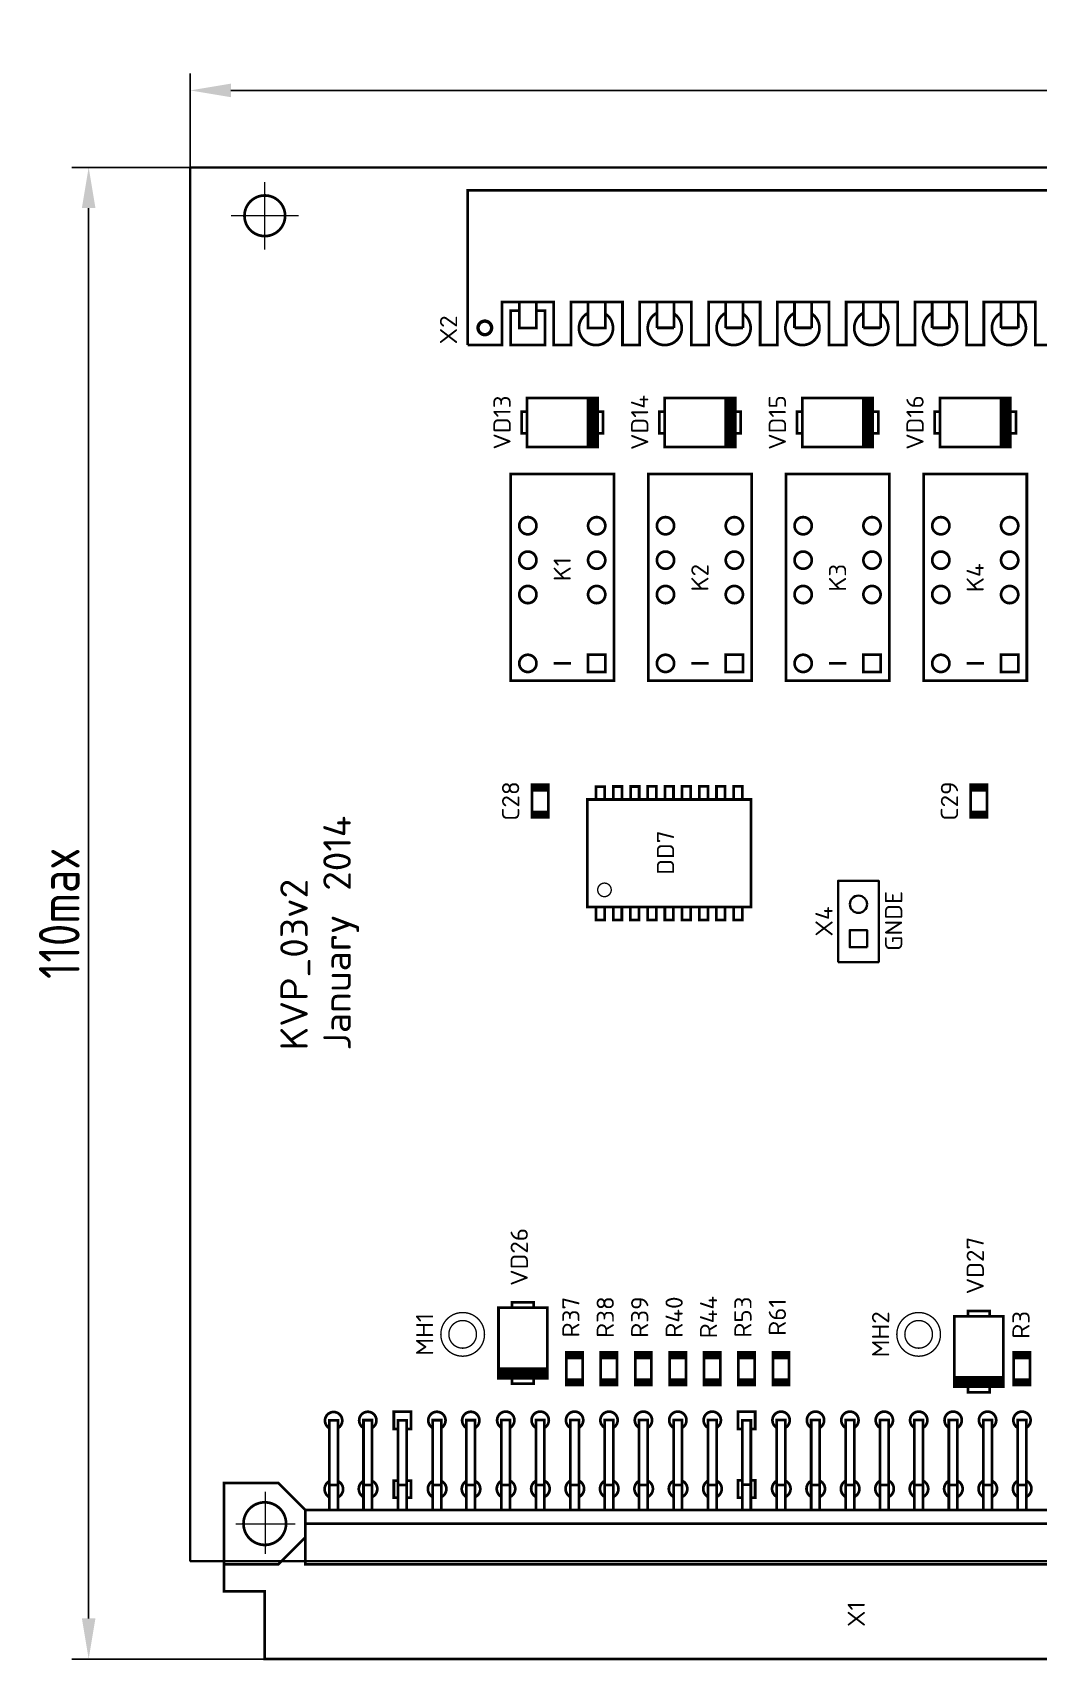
# Model space of a CAD drawing. Header units: millimetres. Extents: x 48 to 829, y 348 to 719.
# Drawn here: x 63.1 to 137.4, y 347.6 to 467.8 of the extents above; entities that cross this region are included whole.
import ezdxf
from ezdxf.enums import TextEntityAlignment as Align

# ---------------------------------------------------------------- set-up
doc = ezdxf.new("R2010")
doc.units = ezdxf.units.MM
doc.layers.add('BOARD', color=173, linetype='Continuous', lineweight=35)
doc.layers.add('TOP', color=7, linetype='Continuous', lineweight=35)
doc.layers.add('РАЗМЕРЫ', color=7, linetype='Continuous')
doc.styles.get("Standard").update_dxf_attribs({"font": 'txt.shx'})
doc.styles.add('ГОСТ 2.304', font='CS_Gost2304.shx')
doc.dimstyles.new('ЕСКД', dxfattribs={"dimscale": 0, "dimtxt": 3, "dimasz": 3, "dimexe": 1.25, "dimexo": 0, "dimtad": 1, "dimtoh": 1, "dimdec": 3, "dimrnd": 0.5, "dimtxsty": 'ГОСТ 2.304', "dimcen": 5, "dimadec": 3, "dimazin": 2, "dimtfac": 0.75, "dimtdec": 4, "dimtmove": 1, "dimatfit": 3, "dimfxl": 1, "dimtolj": 1, "dimarcsym": 0})

# ---------------------------------------------------------------- blocks, each defined once
blk = doc.blocks.new('*D46')
at = {"layer": 'Defpoints', "color": 0}
for p in [(308, 463.49), (74.75, 457.81), (308, 457.81)]:
    blk.add_point(p, dxfattribs=at)
at = {"layer": 'РАЗМЕРЫ', "color": 0, "lineweight": -2}
for p, q in [((74.75, 457.81), (74.75, 464.74)), ((308, 457.81), (308, 464.74)), ((77.75, 463.49), (305, 463.49))]:
    blk.add_line(p, q, dxfattribs=at)
at = {"layer": 'РАЗМЕРЫ', "color": 0}
for points in [[(77.75, 463.99), (77.75, 462.99), (74.75, 463.49)], [(305, 462.99), (305, 463.99), (308, 463.49)]]:
    blk.add_solid(points, dxfattribs=at)
at = {"layer": 'РАЗМЕРЫ', "color": 0, "insert": (191.37, 465.79), "char_height": 3, "attachment_point": 5, "style": 'ГОСТ 2.304'}
blk.add_mtext('\\A1;233*', dxfattribs=at)
blk = doc.blocks.new('*D50')
at = {"layer": 'Defpoints', "color": 0}
for p in [(74.75, 457.81), (67.25, 347.7), (80.25, 347.7)]:
    blk.add_point(p, dxfattribs=at)
at = {"layer": 'РАЗМЕРЫ', "color": 0, "lineweight": -2}
for p, q in [((74.75, 457.81), (66, 457.81)), ((67.25, 454.81), (67.25, 350.7)), ((80.25, 347.7), (66, 347.7))]:
    blk.add_line(p, q, dxfattribs=at)
at = {"layer": 'РАЗМЕРЫ', "color": 0}
for points in [[(67.75, 454.81), (66.75, 454.81), (67.25, 457.81)], [(66.75, 350.7), (67.75, 350.7), (67.25, 347.7)]]:
    blk.add_solid(points, dxfattribs=at)
at = {"layer": 'РАЗМЕРЫ', "color": 0, "insert": (65.08, 402.75), "char_height": 3, "attachment_point": 5, "rotation": 90, "style": 'ГОСТ 2.304'}
blk.add_mtext('\\A1;110max', dxfattribs=at)

msp = doc.modelspace()

# ---------------------------------------------------------------- linework, layer by layer
at = {"layer": 'BOARD'}
msp.add_lwpolyline([(308, 354.936), (74.75, 354.936), (74.75, 457.806), (308, 457.806)], close=True, dxfattribs=at)
at = {"layer": 'TOP'}
for points, const_width in [([(80.25, 451.736), (80.25, 456.736)], 0.1), ([(95.221, 444.691), (95.221, 456.121), (180.311, 456.121), (180.311, 444.691)], 0.2), ([(77.75, 454.236), (82.75, 454.236)], 0.1), ([(138.401, 444.691), (137.131, 444.691), (137.131, 447.866), (133.321, 447.866), (133.321, 444.691), (132.051, 444.691), (132.051, 447.866), (128.241, 447.866), (128.241, 444.691), (126.971, 444.691), (126.971, 447.866), (123.161, 447.866), (123.161, 444.691), (121.891, 444.691), (121.891, 447.866), (118.081, 447.866), (118.081, 444.691), (116.811, 444.691), (116.811, 447.866), (113.001, 447.866), (113.001, 444.691), (111.731, 444.691), (111.731, 447.866), (107.921, 447.866), (107.921, 444.691), (106.651, 444.691), (106.651, 447.866), (102.841, 447.866), (102.841, 444.691), (101.571, 444.691), (101.571, 447.866), (97.761, 447.866), (97.761, 444.691), (95.221, 444.691)], 0.2), ([(100.301, 447.231), (100.936, 447.231), (100.936, 444.691), (98.396, 444.691), (98.396, 447.231), (99.031, 447.231)], 0.2), ([(99.031, 447.866), (99.031, 445.961), (100.301, 445.961), (100.301, 447.866)], 0.2), ([(104.111, 447.866), (104.111, 445.961), (105.381, 445.961), (105.381, 447.866)], 0.2), ([(109.188, 447.869), (109.188, 445.964)], 0.2), ([(110.458, 445.964), (110.458, 447.869)], 0.2), ([(114.268, 447.869), (114.268, 445.964)], 0.2), ([(115.538, 445.964), (115.538, 447.869)], 0.2), ([(119.348, 447.869), (119.348, 445.964)], 0.2), ([(120.618, 445.964), (120.618, 447.869)], 0.2), ([(124.428, 447.869), (124.428, 445.964)], 0.2), ([(125.698, 445.964), (125.698, 447.869)], 0.2), ([(129.508, 447.869), (129.508, 445.964)], 0.2), ([(130.778, 445.964), (130.778, 447.869)], 0.2), ([(134.588, 447.869), (134.588, 445.964)], 0.2), ([(135.858, 445.964), (135.858, 447.869)], 0.2), ([(109.188, 445.964), (110.458, 445.964)], 0.2), ([(114.268, 445.964), (115.538, 445.964)], 0.2), ([(119.348, 445.964), (120.618, 445.964)], 0.2), ([(124.428, 445.964), (125.698, 445.964)], 0.2), ([(129.508, 445.964), (130.778, 445.964)], 0.2), ([(134.588, 445.964), (135.858, 445.964)], 0.2), ([(99.606, 438.176), (99.206, 438.176), (99.206, 439.776), (99.606, 439.776)], 0.2), ([(104.806, 440.778), (104.806, 437.174), (99.606, 437.174), (99.606, 440.778), (104.806, 440.778)], 0.2), ([(104.106, 440.778), (104.106, 437.174)], 0.2), ([(104.206, 440.778), (104.206, 437.174)], 0.2), ([(104.306, 440.778), (104.306, 437.174)], 0.2), ([(104.406, 440.778), (104.406, 437.174)], 0.2), ([(104.506, 440.778), (104.506, 437.174)], 0.2), ([(104.606, 440.778), (104.606, 437.174)], 0.2), ([(104.806, 438.176), (105.206, 438.176), (105.206, 439.776), (104.606, 439.776)], 0.2), ([(104.706, 440.778), (104.706, 437.174)], 0.2), ([(109.766, 438.176), (109.366, 438.176), (109.366, 439.776), (109.766, 439.776)], 0.2), ([(114.966, 440.778), (114.966, 437.174), (109.766, 437.174), (109.766, 440.778), (114.966, 440.778)], 0.2), ([(114.266, 440.778), (114.266, 437.174)], 0.2), ([(114.366, 440.778), (114.366, 437.174)], 0.2), ([(114.466, 440.778), (114.466, 437.174)], 0.2), ([(114.566, 440.778), (114.566, 437.174)], 0.2), ([(114.666, 440.778), (114.666, 437.174)], 0.2), ([(114.766, 440.778), (114.766, 437.174)], 0.2), ([(114.966, 438.176), (115.366, 438.176), (115.366, 439.776), (114.766, 439.776)], 0.2), ([(114.866, 440.778), (114.866, 437.174)], 0.2), ([(119.926, 438.176), (119.526, 438.176), (119.526, 439.776), (119.926, 439.776)], 0.2), ([(125.126, 440.778), (125.126, 437.174), (119.926, 437.174), (119.926, 440.778), (125.126, 440.778)], 0.2), ([(124.426, 440.778), (124.426, 437.174)], 0.2), ([(124.526, 440.778), (124.526, 437.174)], 0.2), ([(124.626, 440.778), (124.626, 437.174)], 0.2), ([(124.726, 440.778), (124.726, 437.174)], 0.2), ([(124.826, 440.778), (124.826, 437.174)], 0.2), ([(124.926, 440.778), (124.926, 437.174)], 0.2), ([(125.126, 438.176), (125.526, 438.176), (125.526, 439.776), (124.926, 439.776)], 0.2), ([(125.026, 440.778), (125.026, 437.174)], 0.2), ([(130.086, 438.176), (129.686, 438.176), (129.686, 439.776), (130.086, 439.776)], 0.2), ([(135.286, 440.778), (135.286, 437.174), (130.086, 437.174), (130.086, 440.778), (135.286, 440.778)], 0.2), ([(134.586, 440.778), (134.586, 437.174)], 0.2), ([(134.686, 440.778), (134.686, 437.174)], 0.2), ([(134.786, 440.778), (134.786, 437.174)], 0.2), ([(134.886, 440.778), (134.886, 437.174)], 0.2), ([(134.986, 440.778), (134.986, 437.174)], 0.2), ([(135.086, 440.778), (135.086, 437.174)], 0.2), ([(135.286, 438.176), (135.686, 438.176), (135.686, 439.776), (135.086, 439.776)], 0.2), ([(135.186, 440.778), (135.186, 437.174)], 0.2), ([(106.016, 419.926), (98.396, 419.926), (98.396, 435.166), (106.016, 435.166), (106.016, 419.926)], 0.2), ([(116.176, 419.926), (108.556, 419.926), (108.556, 435.166), (116.176, 435.166), (116.176, 419.926)], 0.2), ([(126.336, 419.926), (118.716, 419.926), (118.716, 435.166), (126.336, 435.166), (126.336, 419.926)], 0.2), ([(136.496, 419.926), (128.876, 419.926), (128.876, 435.166), (136.496, 435.166), (136.496, 419.926)], 0.2), ([(105.381, 420.561), (104.111, 420.561), (104.111, 421.831), (105.381, 421.831), (105.381, 420.561)], 0.2), ([(115.541, 420.561), (114.271, 420.561), (114.271, 421.831), (115.541, 421.831), (115.541, 420.561)], 0.2), ([(125.701, 420.561), (124.431, 420.561), (124.431, 421.831), (125.701, 421.831), (125.701, 420.561)], 0.2), ([(135.861, 420.561), (134.591, 420.561), (134.591, 421.831), (135.861, 421.831), (135.861, 420.561)], 0.2), ([(102.841, 421.196), (101.571, 421.196)], 0.2), ([(113.001, 421.196), (111.731, 421.196)], 0.2), ([(123.161, 421.196), (121.891, 421.196)], 0.2), ([(133.321, 421.196), (132.051, 421.196)], 0.2), ([(99.97, 412.236), (101.17, 412.236), (101.17, 409.836), (99.97, 409.836), (99.97, 412.236)], 0.2), ([(104.697, 411.148), (104.697, 412.101), (105.333, 412.101), (105.333, 411.148)], 0.2), ([(105.978, 411.154), (105.978, 412.107), (106.613, 412.107), (106.613, 411.154)], 0.2), ([(107.248, 411.154), (107.248, 412.107), (107.883, 412.107), (107.883, 411.154)], 0.2), ([(108.509, 411.165), (108.509, 412.118), (109.145, 412.118), (109.145, 411.165)], 0.2), ([(109.779, 411.165), (109.779, 412.118), (110.415, 412.118), (110.415, 411.165)], 0.2), ([(111.049, 411.165), (111.049, 412.118), (111.685, 412.118), (111.685, 411.165)], 0.2), ([(112.319, 411.165), (112.319, 412.118), (112.955, 412.118), (112.955, 411.165)], 0.2), ([(113.589, 411.165), (113.589, 412.118), (114.225, 412.118), (114.225, 411.165)], 0.2), ([(114.859, 411.165), (114.859, 412.118), (115.495, 412.118), (115.495, 411.165)], 0.2), ([(132.355, 412.236), (133.555, 412.236), (133.555, 409.836), (132.355, 409.836), (132.355, 412.236)], 0.2), ([(101.17, 412.036), (99.97, 412.036)], 0.2), ([(99.97, 411.836), (101.17, 411.836)], 0.2), ([(105.333, 403.211), (105.333, 402.258), (104.697, 402.258), (104.697, 403.211), (104.063, 403.211), (104.063, 411.148), (116.127, 411.148), (116.127, 403.211), (104.063, 403.211)], 0.2), ([(133.555, 412.036), (132.355, 412.036)], 0.2), ([(132.355, 411.836), (133.555, 411.836)], 0.2), ([(101.17, 410.236), (99.97, 410.236)], 0.2), ([(101.17, 410.036), (99.97, 410.036)], 0.2), ([(133.555, 410.236), (132.355, 410.236)], 0.2), ([(133.555, 410.036), (132.355, 410.036)], 0.2), ([(105.967, 403.211), (105.967, 402.258), (106.603, 402.258), (106.603, 403.211)], 0.2), ([(107.237, 403.211), (107.237, 402.258), (107.873, 402.258), (107.873, 403.211)], 0.2), ([(108.507, 403.211), (108.507, 402.258), (109.143, 402.258), (109.143, 403.211)], 0.2), ([(109.777, 403.211), (109.777, 402.258), (110.413, 402.258), (110.413, 403.211)], 0.2), ([(111.047, 403.211), (111.047, 402.258), (111.683, 402.258), (111.683, 403.211)], 0.2), ([(112.317, 403.211), (112.317, 402.258), (112.953, 402.258), (112.953, 403.211)], 0.2), ([(113.587, 403.211), (113.587, 402.258), (114.223, 402.258), (114.223, 403.211)], 0.2), ([(114.857, 403.211), (114.857, 402.258), (115.493, 402.258), (115.493, 403.211)], 0.2), ([(101.102, 368.431), (97.498, 368.431), (97.498, 373.631), (101.102, 373.631), (101.102, 368.431)], 0.2), ([(98.5, 373.631), (98.5, 374.031), (100.1, 374.031), (100.1, 373.631)], 0.2), ([(134.757, 367.796), (131.153, 367.796), (131.153, 372.996), (134.757, 372.996), (134.757, 367.796)], 0.2), ([(132.155, 372.996), (132.155, 373.396), (133.755, 373.396), (133.755, 372.996)], 0.2), ([(103.71, 370.326), (102.51, 370.326), (102.51, 367.926), (103.71, 367.926), (103.71, 370.326)], 0.2), ([(102.51, 370.126), (103.71, 370.126)], 0.2), ([(106.25, 370.326), (105.05, 370.326), (105.05, 367.926), (106.25, 367.926), (106.25, 370.326)], 0.2), ([(105.05, 370.126), (106.25, 370.126)], 0.2), ([(108.79, 370.326), (107.59, 370.326), (107.59, 367.926), (108.79, 367.926), (108.79, 370.326)], 0.2), ([(107.59, 370.126), (108.79, 370.126)], 0.2), ([(111.33, 370.326), (110.13, 370.326), (110.13, 367.926), (111.33, 367.926), (111.33, 370.326)], 0.2), ([(110.13, 370.126), (111.33, 370.126)], 0.2), ([(113.87, 370.326), (112.67, 370.326), (112.67, 367.926), (113.87, 367.926), (113.87, 370.326)], 0.2), ([(112.67, 370.126), (113.87, 370.126)], 0.2), ([(116.41, 370.326), (115.21, 370.326), (115.21, 367.926), (116.41, 367.926), (116.41, 370.326)], 0.2), ([(115.21, 370.126), (116.41, 370.126)], 0.2), ([(118.95, 370.326), (117.75, 370.326), (117.75, 367.926), (118.95, 367.926), (118.95, 370.326)], 0.2), ([(117.75, 370.126), (118.95, 370.126)], 0.2), ([(136.73, 370.326), (135.53, 370.326), (135.53, 367.926), (136.73, 367.926), (136.73, 370.326)], 0.2), ([(135.53, 370.126), (136.73, 370.126)], 0.2), ([(101.102, 369.131), (97.498, 369.131)], 0.2), ([(101.102, 369.031), (97.498, 369.031)], 0.2), ([(101.102, 368.931), (97.498, 368.931)], 0.2), ([(101.102, 368.831), (97.498, 368.831)], 0.2), ([(102.51, 369.926), (103.71, 369.926)], 0.2), ([(105.05, 369.926), (106.25, 369.926)], 0.2), ([(107.59, 369.926), (108.79, 369.926)], 0.2), ([(110.13, 369.926), (111.33, 369.926)], 0.2), ([(112.67, 369.926), (113.87, 369.926)], 0.2), ([(115.21, 369.926), (116.41, 369.926)], 0.2), ([(117.75, 369.926), (118.95, 369.926)], 0.2), ([(135.53, 369.926), (136.73, 369.926)], 0.2), ([(101.102, 368.731), (97.498, 368.731)], 0.2), ([(101.102, 368.631), (97.498, 368.631)], 0.2), ([(101.102, 368.531), (97.498, 368.531)], 0.2), ([(98.5, 368.431), (98.5, 368.031), (100.1, 368.031), (100.1, 368.631)], 0.2), ([(102.51, 368.326), (103.71, 368.326)], 0.2), ([(102.51, 368.126), (103.71, 368.126)], 0.2), ([(105.05, 368.326), (106.25, 368.326)], 0.2), ([(105.05, 368.126), (106.25, 368.126)], 0.2), ([(107.59, 368.326), (108.79, 368.326)], 0.2), ([(107.59, 368.126), (108.79, 368.126)], 0.2), ([(110.13, 368.326), (111.33, 368.326)], 0.2), ([(110.13, 368.126), (111.33, 368.126)], 0.2), ([(112.67, 368.326), (113.87, 368.326)], 0.2), ([(112.67, 368.126), (113.87, 368.126)], 0.2), ([(115.21, 368.326), (116.41, 368.326)], 0.2), ([(115.21, 368.126), (116.41, 368.126)], 0.2), ([(117.75, 368.326), (118.95, 368.326)], 0.2), ([(117.75, 368.126), (118.95, 368.126)], 0.2), ([(134.757, 368.496), (131.153, 368.496)], 0.2), ([(134.757, 368.396), (131.153, 368.396)], 0.2), ([(134.757, 368.296), (131.153, 368.296)], 0.2), ([(134.757, 368.196), (131.153, 368.196)], 0.2), ([(134.757, 368.096), (131.153, 368.096)], 0.2), ([(134.757, 367.996), (131.153, 367.996)], 0.2), ([(134.757, 367.896), (131.153, 367.896)], 0.2), ([(132.155, 367.796), (132.155, 367.396), (133.755, 367.396), (133.755, 367.996)], 0.2), ([(135.53, 368.326), (136.73, 368.326)], 0.2), ([(135.53, 368.126), (136.73, 368.126)], 0.2), ([(85.012, 358.649), (85.012, 365.316), (85.648, 365.316), (85.648, 358.649)], 0.2), ([(87.536, 358.664), (87.536, 365.332), (88.171, 365.332), (88.171, 358.664)], 0.2), ([(90.092, 364.681), (89.775, 364.681), (89.775, 365.951), (91.045, 365.951), (91.045, 364.681), (90.728, 364.681)], 0.2), ([(90.092, 358.649), (90.092, 365.316), (90.728, 365.316), (90.728, 358.649)], 0.2), ([(92.636, 358.664), (92.636, 365.332), (93.271, 365.332), (93.271, 358.664)], 0.2), ([(95.136, 358.664), (95.136, 365.332), (95.771, 365.332), (95.771, 358.664)], 0.2), ([(97.718, 358.677), (97.718, 365.344), (98.353, 365.344), (98.353, 358.677)], 0.2), ([(100.258, 358.677), (100.258, 365.344), (100.893, 365.344), (100.893, 358.677)], 0.2), ([(102.798, 358.677), (102.798, 365.344), (103.433, 365.344), (103.433, 358.677)], 0.2), ([(105.338, 358.677), (105.338, 365.344), (105.973, 365.344), (105.973, 358.677)], 0.2), ([(107.878, 358.677), (107.878, 365.344), (108.513, 365.344), (108.513, 358.677)], 0.2), ([(110.418, 358.677), (110.418, 365.344), (111.053, 365.344), (111.053, 358.677)], 0.2), ([(112.958, 358.677), (112.958, 365.344), (113.593, 365.344), (113.593, 358.677)], 0.2), ([(115.49, 364.691), (115.173, 364.691), (115.173, 365.961), (116.443, 365.961), (116.443, 364.691), (116.125, 364.691)], 0.2), ([(115.49, 358.658), (115.49, 365.325), (116.125, 365.325), (116.125, 358.658)], 0.2), ([(118.038, 358.677), (118.038, 365.344), (118.673, 365.344), (118.673, 358.677)], 0.2), ([(120.578, 358.677), (120.578, 365.344), (121.213, 365.344), (121.213, 358.677)], 0.2), ([(123.118, 358.677), (123.118, 365.344), (123.753, 365.344), (123.753, 358.677)], 0.2), ([(125.658, 358.677), (125.658, 365.344), (126.293, 365.344), (126.293, 358.677)], 0.2), ([(128.198, 358.677), (128.198, 365.344), (128.833, 365.344), (128.833, 358.677)], 0.2), ([(130.738, 358.677), (130.738, 365.344), (131.373, 365.344), (131.373, 358.677)], 0.2), ([(133.278, 358.677), (133.278, 365.344), (133.913, 365.344), (133.913, 358.677)], 0.2), ([(135.818, 358.677), (135.818, 365.344), (136.453, 365.344), (136.453, 358.677)], 0.2), ([(165.25, 347.696), (80.25, 347.696), (80.25, 352.696), (77.25, 352.696), (77.25, 360.696), (81.25, 360.696), (83.25, 358.696), (166.25, 358.696), (168.25, 360.696), (172.25, 360.696), (172.25, 352.696), (169.25, 352.696), (169.25, 347.696), (165.25, 347.696)], 0.2), ([(85.012, 360.553), (85.648, 360.553)], 0.2), ([(87.552, 360.553), (88.188, 360.553)], 0.2), ([(90.092, 359.601), (89.775, 359.601), (89.775, 360.871), (90.092, 360.871)], 0.2), ([(90.092, 360.553), (90.728, 360.553)], 0.2), ([(90.728, 359.601), (91.045, 359.601), (91.045, 360.871), (90.728, 360.871)], 0.2), ([(92.632, 360.553), (93.268, 360.553)], 0.2), ([(95.172, 360.553), (95.808, 360.553)], 0.2), ([(97.712, 360.553), (98.348, 360.553)], 0.2), ([(100.252, 360.553), (100.888, 360.553)], 0.2), ([(102.792, 360.553), (103.428, 360.553)], 0.2), ([(105.332, 360.553), (105.968, 360.553)], 0.2), ([(107.872, 360.553), (108.508, 360.553)], 0.2), ([(110.412, 360.553), (111.048, 360.553)], 0.2), ([(112.952, 360.553), (113.588, 360.553)], 0.2), ([(115.49, 359.611), (115.173, 359.611), (115.173, 360.881), (115.49, 360.881)], 0.2), ([(115.49, 360.563), (116.125, 360.563)], 0.2), ([(116.125, 359.611), (116.443, 359.611), (116.443, 360.881), (116.125, 360.881)], 0.2), ([(118.032, 360.553), (118.668, 360.553)], 0.2), ([(120.572, 360.553), (121.208, 360.553)], 0.2), ([(123.112, 360.553), (123.748, 360.553)], 0.2), ([(125.652, 360.553), (126.288, 360.553)], 0.2), ([(128.192, 360.553), (128.828, 360.553)], 0.2), ([(130.732, 360.553), (131.368, 360.553)], 0.2), ([(133.272, 360.553), (133.908, 360.553)], 0.2), ([(135.812, 360.553), (136.448, 360.553)], 0.2), ([(80.3, 355.461), (80.3, 360.061)], 0.1), ([(83.25, 357.696), (166.25, 357.696), (166.25, 354.696), (83.25, 354.696), (83.25, 358.696)], 0.2), ([(78.1, 357.661), (82.5, 357.661)], 0.1), ([(83.25, 356.696), (81.25, 354.696), (77.25, 354.696)], 0.2)]:
    msp.add_lwpolyline(points, dxfattribs=dict(at, const_width=const_width))
for points, const_width in [([(80.25, 455.736, 1), (80.25, 452.736, 1), (80.25, 455.736)], 0.2), ([(104.102, 447.056, 3.654356), (105.381, 447)], 0.2), ([(109.179, 447.059, 3.654339), (110.458, 447.003)], 0.2), ([(114.259, 447.059, 3.654339), (115.538, 447.003)], 0.2), ([(119.339, 447.059, 3.654339), (120.618, 447.003)], 0.2), ([(124.419, 447.059, 3.654339), (125.698, 447.003)], 0.2), ([(129.499, 447.059, 3.654339), (130.778, 447.003)], 0.2), ([(134.579, 447.059, 3.654339), (135.858, 447.003)], 0.2), ([(96.491, 446.086, 1), (96.491, 445.836, 1), (96.491, 446.086)], 1), ([(99.666, 431.991, 1), (99.666, 430.721, 1), (99.666, 431.991)], 0.2), ([(104.746, 431.991, 1), (104.746, 430.721, 1), (104.746, 431.991)], 0.2), ([(109.826, 431.991, 1), (109.826, 430.721, 1), (109.826, 431.991)], 0.2), ([(114.906, 431.991, 1), (114.906, 430.721, 1), (114.906, 431.991)], 0.2), ([(119.986, 431.991, 1), (119.986, 430.721, 1), (119.986, 431.991)], 0.2), ([(125.066, 431.991, 1), (125.066, 430.721, 1), (125.066, 431.991)], 0.2), ([(130.146, 431.991, 1), (130.146, 430.721, 1), (130.146, 431.991)], 0.2), ([(135.226, 431.991, 1), (135.226, 430.721, 1), (135.226, 431.991)], 0.2), ([(99.666, 429.451, 1), (99.666, 428.181, 1), (99.666, 429.451)], 0.2), ([(104.746, 429.451, 1), (104.746, 428.181, 1), (104.746, 429.451)], 0.2), ([(109.826, 429.451, 1), (109.826, 428.181, 1), (109.826, 429.451)], 0.2), ([(114.906, 429.451, 1), (114.906, 428.181, 1), (114.906, 429.451)], 0.2), ([(119.986, 429.451, 1), (119.986, 428.181, 1), (119.986, 429.451)], 0.2), ([(125.066, 429.451, 1), (125.066, 428.181, 1), (125.066, 429.451)], 0.2), ([(130.146, 429.451, 1), (130.146, 428.181, 1), (130.146, 429.451)], 0.2), ([(135.226, 429.451, 1), (135.226, 428.181, 1), (135.226, 429.451)], 0.2), ([(99.666, 426.911, 1), (99.666, 425.641, 1), (99.666, 426.911)], 0.2), ([(104.746, 426.911, 1), (104.746, 425.641, 1), (104.746, 426.911)], 0.2), ([(109.826, 426.911, 1), (109.826, 425.641, 1), (109.826, 426.911)], 0.2), ([(114.906, 426.911, 1), (114.906, 425.641, 1), (114.906, 426.911)], 0.2), ([(119.986, 426.911, 1), (119.986, 425.641, 1), (119.986, 426.911)], 0.2), ([(125.066, 426.911, 1), (125.066, 425.641, 1), (125.066, 426.911)], 0.2), ([(130.146, 426.911, 1), (130.146, 425.641, 1), (130.146, 426.911)], 0.2), ([(135.226, 426.911, 1), (135.226, 425.641, 1), (135.226, 426.911)], 0.2), ([(99.666, 421.831, 1), (99.666, 420.561, 1), (99.666, 421.831)], 0.2), ([(109.826, 421.831, 1), (109.826, 420.561, 1), (109.826, 421.831)], 0.2), ([(119.986, 421.831, 1), (119.986, 420.561, 1), (119.986, 421.831)], 0.2), ([(130.146, 421.831, 1), (130.146, 420.561, 1), (130.146, 421.831)], 0.2), ([(105.32, 404.976, 1), (105.32, 403.976, 1), (105.32, 404.976)], 0.1), ([(94.855, 373.278, 1), (94.855, 370.054, 1), (94.855, 373.278)], 0.1), ([(94.855, 372.686, 1), (94.855, 370.646, 1), (94.855, 372.686)], 0.1), ([(128.51, 373.278, 1), (128.51, 370.054, 1), (128.51, 373.278)], 0.1), ([(128.51, 372.686, 1), (128.51, 370.646, 1), (128.51, 372.686)], 0.1), ([(85.03, 364.736, -4), (85.63, 364.736)], 0.2), ([(87.553, 364.752, -3.998327), (88.153, 364.752)], 0.2), ([(92.653, 364.752, -3.998327), (93.253, 364.752)], 0.2), ([(95.153, 364.752, -3.998327), (95.753, 364.752)], 0.2), ([(97.736, 364.764, -4.000418), (98.336, 364.764)], 0.2), ([(100.276, 364.764, -4.000418), (100.876, 364.764)], 0.2), ([(102.816, 364.764, -4.000418), (103.416, 364.764)], 0.2), ([(105.356, 364.764, -4.000418), (105.956, 364.764)], 0.2), ([(107.896, 364.764, -4.000418), (108.496, 364.764)], 0.2), ([(110.436, 364.764, -4.000418), (111.036, 364.764)], 0.2), ([(112.976, 364.764, -4.000418), (113.576, 364.764)], 0.2), ([(118.056, 364.764, -4.000418), (118.656, 364.764)], 0.2), ([(120.596, 364.764, -4.000418), (121.196, 364.764)], 0.2), ([(123.136, 364.764, -4.000418), (123.736, 364.764)], 0.2), ([(125.676, 364.764, -4.000418), (126.276, 364.764)], 0.2), ([(128.216, 364.764, -4.000418), (128.816, 364.764)], 0.2), ([(130.756, 364.764, -4.000418), (131.356, 364.764)], 0.2), ([(133.296, 364.764, -4.000418), (133.896, 364.764)], 0.2), ([(135.836, 364.764, -4.000418), (136.436, 364.764)], 0.2), ([(85.03, 359.636, -0.609138), (85.03, 360.836)], 0.2), ([(85.63, 359.636, 0.666667), (85.63, 360.836)], 0.2), ([(87.553, 359.652, -0.608958), (87.553, 360.852)], 0.2), ([(88.153, 359.652, 0.666872), (88.153, 360.852)], 0.2), ([(92.653, 359.652, -0.608958), (92.653, 360.852)], 0.2), ([(93.253, 359.652, 0.666872), (93.253, 360.852)], 0.2), ([(95.153, 359.652, -0.608958), (95.153, 360.852)], 0.2), ([(95.753, 359.652, 0.666872), (95.753, 360.852)], 0.2), ([(97.736, 359.664, -0.609259), (97.736, 360.864)], 0.2), ([(98.336, 359.664, 0.66653), (98.336, 360.864)], 0.2), ([(100.276, 359.664, -0.609259), (100.276, 360.864)], 0.2), ([(100.876, 359.664, 0.66653), (100.876, 360.864)], 0.2), ([(102.816, 359.664, -0.609259), (102.816, 360.864)], 0.2), ([(103.416, 359.664, 0.66653), (103.416, 360.864)], 0.2), ([(105.356, 359.664, -0.609259), (105.356, 360.864)], 0.2), ([(105.956, 359.664, 0.66653), (105.956, 360.864)], 0.2), ([(107.896, 359.664, -0.609259), (107.896, 360.864)], 0.2), ([(108.496, 359.664, 0.66653), (108.496, 360.864)], 0.2), ([(110.436, 359.664, -0.609259), (110.436, 360.864)], 0.2), ([(111.036, 359.664, 0.66653), (111.036, 360.864)], 0.2), ([(112.976, 359.664, -0.609259), (112.976, 360.864)], 0.2), ([(113.576, 359.664, 0.66653), (113.576, 360.864)], 0.2), ([(118.056, 359.664, -0.609259), (118.056, 360.864)], 0.2), ([(118.656, 359.664, 0.66653), (118.656, 360.864)], 0.2), ([(120.596, 359.664, -0.609259), (120.596, 360.864)], 0.2), ([(121.196, 359.664, 0.66653), (121.196, 360.864)], 0.2), ([(123.136, 359.664, -0.609259), (123.136, 360.864)], 0.2), ([(123.736, 359.664, 0.66653), (123.736, 360.864)], 0.2), ([(125.676, 359.664, -0.609259), (125.676, 360.864)], 0.2), ([(126.276, 359.664, 0.66653), (126.276, 360.864)], 0.2), ([(128.216, 359.664, -0.609259), (128.216, 360.864)], 0.2), ([(128.816, 359.664, 0.66653), (128.816, 360.864)], 0.2), ([(130.756, 359.664, -0.609259), (130.756, 360.864)], 0.2), ([(131.356, 359.664, 0.66653), (131.356, 360.864)], 0.2), ([(133.296, 359.664, -0.609259), (133.296, 360.864)], 0.2), ([(133.896, 359.664, 0.66653), (133.896, 360.864)], 0.2), ([(135.836, 359.664, -0.609259), (135.836, 360.864)], 0.2), ([(136.436, 359.664, 0.66653), (136.436, 360.864)], 0.2), ([(80.25, 359.268, 1), (80.25, 356.124, 1), (80.25, 359.268)], 0.2)]:
    msp.add_lwpolyline(points, format="xyb", dxfattribs=dict(at, const_width=const_width))
msp.add_lwpolyline([(122.565, 399.146), (122.565, 405.146), (125.565, 405.146), (125.565, 399.146), (122.565, 399.146)], dxfattribs=at)
msp.add_lwpolyline([(124.065, 404.051, 1), (124.065, 402.781, 1), (124.065, 404.051)], format="xyb", dxfattribs=at)
msp.add_lwpolyline([(124.7, 400.241), (123.43, 400.241), (123.43, 401.511), (124.7, 401.511)], close=True, dxfattribs=at)

# ---------------------------------------------------------------- texts
at = {"layer": 'TOP', "width": 1.019685}
for s, p in [('X2', (94.444, 445.816)), ('VD13', (98.396, 438.976)), ('VD14', (108.556, 438.976)), ('VD15', (118.716, 438.976)), ('VD16', (128.876, 438.976)), ('K1', (102.841, 428.151)), ('K2', (113.001, 427.516)), ('K3', (123.161, 427.516)), ('K4', (133.321, 427.516)), ('C28', (99.031, 411.036)), ('C29', (131.416, 411.036)), ('DD7', (110.461, 407.226)), ('X4', (122.16, 402.146)), ('VD26', (99.666, 377.381)), ('VD27', (133.321, 376.746)), ('R37', (103.476, 372.936)), ('R38', (106.016, 372.936)), ('R39', (108.556, 372.936)), ('R40', (111.096, 372.936)), ('R44', (113.636, 372.936)), ('R53', (116.176, 372.936)), ('R61', (118.716, 372.936)), ('MH1', (92.681, 371.666)), ('MH2', (126.336, 371.666)), ('R3', (136.7, 372.366)), ('X1', (124.5427, 351.013))]:
    msp.add_text(s, height=1.27, rotation=90, dxfattribs=at).set_placement(p, align=Align.CENTER)
at = {"layer": 'TOP'}
for s, p in [('January 2014', (86.6, 392.621)), ('KVP_03v2', (83.425, 392.621))]:
    msp.add_text(s, height=2.032, rotation=90, dxfattribs=at).set_placement(p)
at = {"layer": 'TOP', "width": 1.019685}
msp.add_text('GNDE', height=1.27, rotation=90, dxfattribs=at).set_placement((127.3, 399.966))

# ---------------------------------------------------------------- dimensions: what is measured, and where the dimension line sits
at = {"layer": 'РАЗМЕРЫ'}
dim = msp.add_linear_dim(base=(308, 463.4893), p1=(74.75, 457.806), p2=(308, 457.806), text='<>*', dimstyle='ЕСКД', override={"dimscale": 1, "dimlfac": 1, "dimtxsty": 'ГОСТ 2.304', "dimsah": 1, "dimtolj": 1}, dxfattribs=at)
dim.commit()
dim.dimension.update_dxf_attribs({"geometry": '*D46', "text_midpoint": (191.375, 465.7926)})
dim = msp.add_linear_dim(base=(67.25, 347.696), p1=(74.75, 457.806), p2=(80.25, 347.696), angle=90, text='<>max', dimstyle='ЕСКД', override={"dimscale": 1, "dimlfac": 1, "dimtxsty": 'ГОСТ 2.304', "dimsah": 1, "dimtolj": 1}, dxfattribs=at)
dim.commit()
dim.dimension.update_dxf_attribs({"geometry": '*D50', "text_midpoint": (65.0784, 402.751)})

doc.saveas('drawing.dxf')
